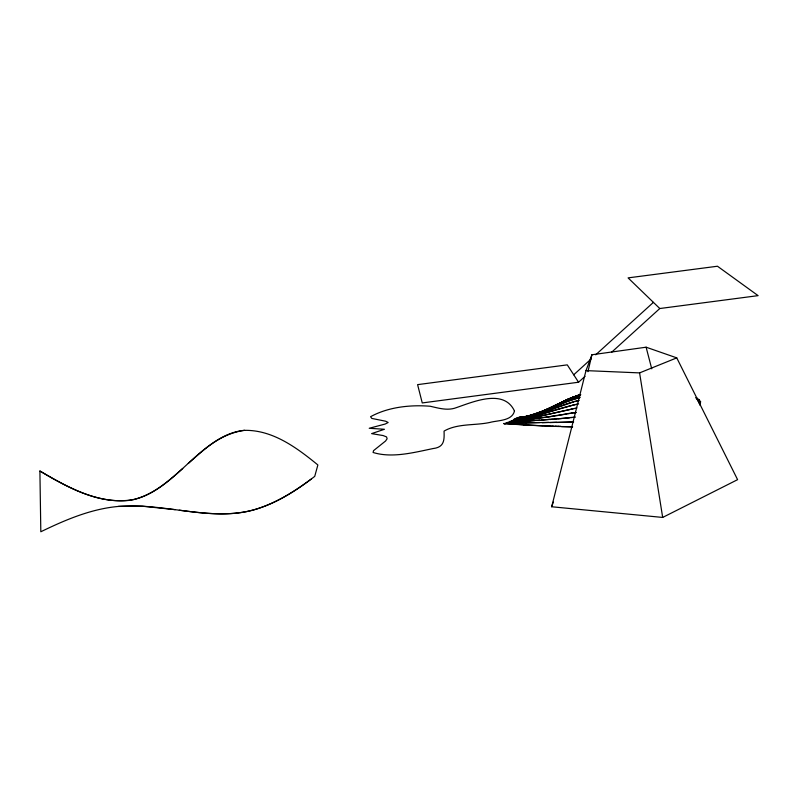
<?xml version="1.0" encoding="UTF-8"?>
<svg xmlns="http://www.w3.org/2000/svg" width="798" height="798" viewBox="0 0 798 798"><rect width="100%" height="100%" fill="white"/><g stroke="black" fill="none" stroke-linecap="round" stroke-linejoin="round"><path stroke-width="1.2" d="M587.936 371.688L591.917 354.771L646.111 347.2L676.754 357.873L737.591 479.658L662.679 517.433L551.687 506.76L585.991 370.611L591.917 354.771M698.38 401.574L700.694 401.743L699.507 404.955M551.687 506.76L553.293 502.092M558.041 409.384L534.54 416.317L523.338 418.751L513.254 419.967L512.615 420.955M519.039 418.312L516.087 418.541L515.618 419.329M521.922 417.603L517.044 418.561M526.141 416.726C523.628 416.566 517.343 418.721 517.353 418.002M523.847 416.726C522.002 416.416 517.962 418.631 518.53 417.613M512.835 420.746L511.428 420.626L514.012 420.586M511.139 421.673L511.937 421.005M573.722 374.791L591.128 358.97M595.707 354.811L653.412 302.362M578.56 382.232L567.278 364.866L417.593 384.636L422.252 402.94L578.56 382.232L585.024 376.377M611.797 352.088L659.796 308.527L758.1 295.639L717.472 266.233L628.076 277.884L659.796 308.527M188.318 463.429C204.418 449.194 221.605 432.656 244.038 430.371C272.477 429.573 296.876 447.798 317.873 464.955L314.721 476.396C298.153 489.134 280.357 500.765 260.527 507.737C234.432 517.134 206.143 513.772 179.291 510.201M182.722 468.486C167.051 482.411 149.695 497.842 128.069 500.506C96.069 503.209 66.533 486.75 39.9 471.019L40.818 531.767C65.805 519.638 92.049 508.456 120.049 506.291C141.236 504.745 162.413 508.057 183.38 510.73C204.896 513.473 227.011 515.887 248.437 511.189C271.579 505.892 292.208 493.254 311.04 479.209M514.141 420.127L514.301 419.1L515.099 419.558M509.353 422.541L510.012 421.583L512.386 421.434M558.66 403.848L551.737 407.319M557.353 404.177L547.019 409.244M558.68 403.828L566.221 400.037M559.877 403.429L560.655 403.04M556.725 405.005L569.453 399.309L580.146 395.758M558.351 404.187L558.959 403.888M556.096 404.985L568.794 398.791L580.405 394.751M557.752 404.157L558.67 403.698M554.49 405.783L555.807 405.135M516.655 418.88L515.588 418.461L521.014 418.072M559.288 403.399L560.545 402.771M560.864 402.611L561.682 402.212M563.198 401.773L564.515 401.125M562.989 401.574L564.326 400.925M550.999 407.499L546.131 409.783M550.69 407.648L550.161 407.908M565.164 400.805L566.201 400.317M548.336 408.955L549.174 408.556M557.533 404.576L550.031 408.117M566.69 400.087L567.747 399.589M548.515 408.686L547.368 409.224M564.206 401.115L566.131 400.217M549.064 408.766L548.535 409.005M566.361 399.968L567.617 399.389M547.308 409.244L545.343 410.012M547.179 409.304L546.271 409.713M546.66 409.733L547.498 409.344M547.867 409.314L547.348 409.554M568.236 399.369L569.323 398.88M566.161 400.207L567.797 399.309M567.937 399.249L569.413 398.591M545.982 409.843L545.224 410.192M546.341 409.803L543.308 411.209M567.139 399.768L572.934 397.344M546.171 410.082L545.603 410.332M544.974 410.112L531.767 415.209M545.074 410.252L544.166 410.641M545.423 410.212L543.598 411.01M569.991 398.581L571.298 398.022M545.523 410.372L544.994 410.601M569.543 398.531L571.049 397.893M526.371 416.516L543.807 410.8L542.71 411.259M544.435 410.84L543.328 411.299M571.418 397.963L576.086 395.958M571.169 397.843L572.715 397.214M579.737 397.454L566.65 401.613L543.199 411.349M542.48 411.559L539.079 412.945M542.201 411.469L541.583 411.718M540.316 412.147L566.021 400.476L579.847 395.648M585.991 370.611L639.587 372.895L676.754 357.873M542.151 411.778L535.358 414.272M541.413 411.788L540.336 412.207M542.111 411.798L543.268 411.319M572.824 397.175L573.602 396.865M573.812 396.995L574.58 396.696M540.296 412.227L538.351 412.945M539.049 412.875L527.727 416.317M540.605 412.386L539.199 412.905M574.69 396.656L575.667 396.297M549.692 410.202L573.553 401.913M549.343 410.092L533.443 415.509L520.685 418.421M573.223 397.254L580.675 394.86M538.081 413.045L536.944 413.434M576.346 396.057L577.932 395.519M576.186 395.918L577.792 395.379M536.815 413.484L535.727 413.843M537.443 413.514L521.523 417.843M537.383 413.534L536.316 413.883M578.021 395.489L580.515 394.731M535.618 413.883L534.61 414.192M536.256 413.913L535.229 414.232M577.882 395.349L578.7 395.09M696.784 397.703L696.275 397.803M534.56 414.212L533.353 414.571M578.909 395.03L579.518 394.84M558.041 409.384L571.657 405.524M534.002 414.591L535.079 414.272L526.82 416.536M579.597 394.82L580.625 394.521M533.293 414.591L531.129 415.189M533.962 414.611L532.865 414.92M531.817 415.339L525.553 416.686M532.825 414.93L532.266 415.08M574.37 401.484L576.924 401.015M575.797 401.304C556.635 405.544 539.348 416.526 519.628 418.571M530.959 415.229L529.892 415.499M531.598 415.259L530.57 415.509M580.046 397.564C559.238 402.501 541.014 415.758 519.548 418.112M576.635 400.895L578.061 400.736M529.852 415.509L528.725 415.768M530.53 415.519L528.226 416.047M572.535 405.115L576.276 404.446M577.762 400.606L579.198 400.466M575.119 404.706C554.869 409.214 532.326 418.282 513.483 420.237M527.348 416.606L525.014 416.935M528.615 415.798L527.578 416.027M576.006 404.317L577.443 404.207M527.428 416.057L526.381 416.267M526.451 416.815L522.291 417.414M528.077 416.077L527.029 416.287M570.041 409.444L533.802 417.673L514.91 420.337M577.163 404.067L578.6 403.968M570.959 409.065L573.592 408.756M572.405 408.975L534.71 417.294L516.067 420.217M526.241 416.297L525.573 416.426M526.889 416.317L517.922 417.563M573.323 408.606L574.779 408.536M525.044 416.516L523.957 416.706M525.692 416.536L524.745 416.706M574.51 408.386L575.966 408.327M524.645 417.174L516.785 417.943M575.697 408.177L576.884 407.978M556.555 415.439L545.972 417.344M556.814 415.588L566.45 413.982M524.495 416.746L523.388 416.915M567.388 413.633L576.136 412.576M547.179 417.154L570.071 413.414M544.775 417.524L546.929 416.995M544.515 417.364L519.299 420.676M545.722 417.184L527.907 419.898L513.353 421.184M244.597 430.331C198.782 436.656 177.755 488.376 133.884 499.498C100.069 505.653 68.039 487.528 39.9 471.019M523.298 416.935L522.151 417.095M571.009 413.075L575.857 412.406M522.091 417.105L520.904 417.254M518.56 418.711L520.027 418.691M520.875 417.254L518.969 417.374L519.737 417.284M518.959 418.82L516.486 418.93M517.902 418.94L515.368 419.03M558.49 418.79L569.602 417.743M558.231 418.601L549.872 419.539M513.752 420.436L515.169 420.486M518.331 420.945L509.792 421.424L510.311 421.813M570.57 417.454L573.323 417.424M572.086 417.524L552.336 419.339M552.076 419.149L541.253 420.237M549.623 419.359L528.695 421.005M573.044 417.244L574.56 417.324M536.076 420.446L539.777 420.147M574.281 417.145L575.518 417.045M531.149 420.825L534.85 420.536M530.151 421.095L521.333 421.524M514.301 419.1L515.777 419.14M527.687 421.274L518.9 421.683M520.336 421.773L515.249 421.883M118.274 506.431L142.513 506.221L175.221 509.663M517.892 421.923L511.608 422.062M514.241 422.112L510.401 422.112M510.61 422.272L507.977 422.202L508.745 422.681M509.393 422.322L507.159 423.419L506.032 422.97L512.316 423.09M525.922 422.77L539.777 422.521M556.326 422.252L542.291 422.691M573.632 421.883L549.862 422.581M556.256 422.471L573.533 422.112M525.812 422.77L513.363 422.92M526.052 422.95L548.655 422.381M525.942 422.95L516.057 423.07M516.017 423.07L512.126 422.92M511.079 423.09L506.171 423.06L504.905 424.057L503.668 423.449L511.498 423.997M572.585 426.731L557.313 426.471M558.63 426.282L560.804 426.351M561.503 426.611L572.545 426.97M698.998 403.319L700.494 403.499M555.179 426.162L558.44 426.272M551.907 426.042L556.944 426.451M549.014 425.933L553.842 426.341M546.081 425.813L550.909 426.232M543.378 425.703L548.136 426.122M545.423 426.002L511.638 424.007M542.84 425.893L523.777 424.935M523.668 424.925L503.897 423.608M698.1 401.414C702.09 403.678 699.437 398.342 697.163 399.668M695.716 397.793L699.307 399.698L696.963 399.499M646.111 347.2L651.737 368.816M639.587 372.895L662.679 517.433M514.471 410.99C512.077 421.105 497.832 420.257 489.932 422.431C474.9 425.703 457.593 423.239 444.057 431.1C444.306 439.489 444.695 447.239 433.124 448.546C413.972 452.486 392.137 458.371 373.085 452.476L373.544 450.651L385.564 441.005L387.12 438.77L386.551 436.915L383.11 435.558L371.609 433.623L384.437 429.274L369.225 428.277L385.254 424.017L388.157 422.491L385.683 421.224L371.828 418.431L370.571 416.706C388.207 407.02 410.212 404.656 430.192 406.242C438.84 408.217 447.877 411.01 456.606 407.549C473.753 401.643 503.987 388.586 514.471 410.99M538.341 413.184L537.523 413.484L538.291 413.224"/></g></svg>
